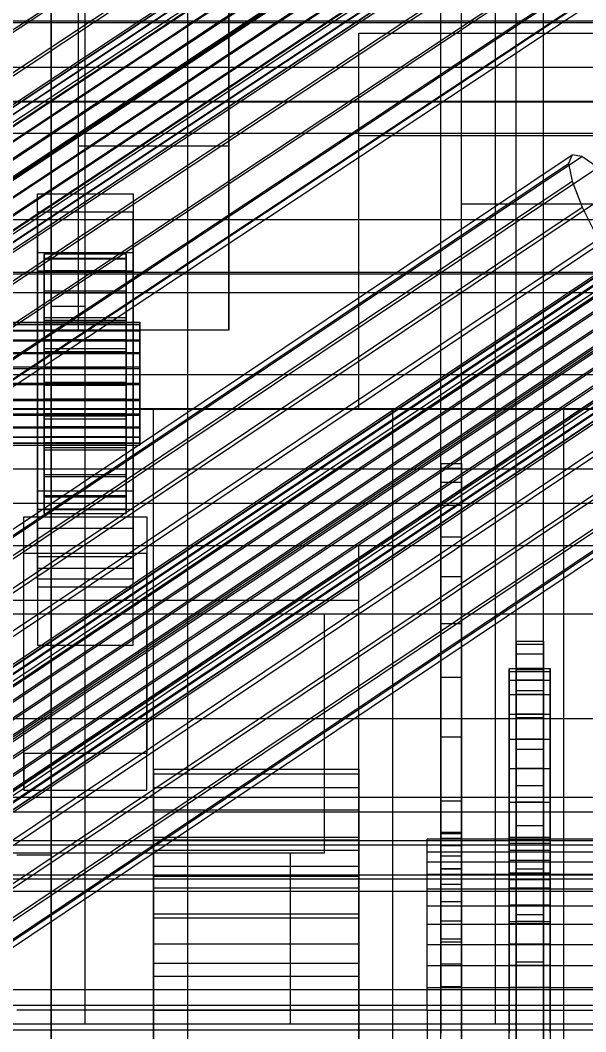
# Model space of a CAD drawing. Header units: millimetres. Extents: x -191664 to 191490, y -197311 to 10263.
# Drawn here: x 250.5 to 333.2, y -30821.2 to -30673.1 of the extents above; entities that cross this region are included whole.
import ezdxf

# ---------------------------------------------------------------- set-up
doc = ezdxf.new("R2010")
doc.units = ezdxf.units.MM
for name, color, linetype, lineweight in [('COTAS_USUARIO', 1, 'Continuous', 0), ('frontal_briquetadora', 7, 'Continuous', 0), ('frontal_C01', 7, 'Continuous', 0), ('frontal_C02', 7, 'Continuous', 0), ('frontal_C03', 7, 'Continuous', 0), ('frontal_C05', 7, 'Continuous', 0), ('frontal_C05-C03', 7, 'Continuous', 0), ('frontal_dos-mix', 7, 'Continuous', 0), ('frontal_mezcladora', 7, 'Continuous', 0), ('frontal_secador', 7, 'Continuous', 0)]:
    doc.layers.add(name, color=color, linetype=linetype, lineweight=lineweight)
doc.dimstyles.new('PLANTA_100', dxfattribs={"dimtxt": 250, "dimasz": 150, "dimexe": 150, "dimexo": 80, "dimgap": 100, "dimtad": 1, "dimtih": 1, "dimtoh": 1, "dimdec": 1, "dimdsep": 46, "dimcen": 0.09, "dimclrd": 1, "dimclre": 1, "dimclrt": 1, "dimadec": 0, "dimazin": 0, "dimtfac": 1, "dimtdec": 4, "dimtofl": 0, "dimtmove": 0, "dimatfit": 3, "dimfxl": 1, "dimtolj": 1, "dimtzin": 0, "dimarcsym": 0})

# ---------------------------------------------------------------- blocks, each defined once
blk = doc.blocks.new('*D104')
at = {"layer": 'COTAS_USUARIO', "color": 1, "lineweight": -2, "transparency": 16777216}
for p, q in [((1220, -30125), (1220, -29975)), ((100, -30275), (1370, -30275)), ((100, -30730), (1370, -30730)), ((1220, -30880), (1220, -31030))]:
    blk.add_line(p, q, dxfattribs=at)
at = {"layer": 'COTAS_USUARIO', "color": 1, "transparency": 16777216}
for points in [[(1195, -30125), (1245, -30125), (1220, -30275)], [(1195, -30880), (1245, -30880), (1220, -30730)]]:
    blk.add_solid(points, dxfattribs=at)
at = {"layer": 'Defpoints', "color": 0, "transparency": 16777216}
for p in [(20, -30275), (20, -30730), (1220, -30730)]:
    blk.add_point(p, dxfattribs=at)
blk = doc.blocks.new('*D105')
at = {"layer": 'COTAS_USUARIO', "color": 1, "lineweight": -2, "transparency": 16777216}
for p, q in [((1220, -30535), (1220, -30385)), ((100, -30685), (1370, -30685)), ((100, -30730), (1370, -30730)), ((1220, -30880), (1220, -31030))]:
    blk.add_line(p, q, dxfattribs=at)
at = {"layer": 'COTAS_USUARIO', "color": 1, "transparency": 16777216}
for points in [[(1195, -30535), (1245, -30535), (1220, -30685)], [(1195, -30880), (1245, -30880), (1220, -30730)]]:
    blk.add_solid(points, dxfattribs=at)
at = {"layer": 'Defpoints', "color": 0, "transparency": 16777216}
for p in [(20, -30685), (20, -30730), (1220, -30730)]:
    blk.add_point(p, dxfattribs=at)
blk = doc.blocks.new('*D112')
at = {"layer": 'COTAS_USUARIO', "color": 1, "lineweight": -2, "transparency": 16777216}
for p, q in [((1220, -30517.25), (1220, -30367.25)), ((100, -30667.25), (1370, -30667.25)), ((100, -30730), (1370, -30730)), ((1220, -30880), (1220, -31030))]:
    blk.add_line(p, q, dxfattribs=at)
at = {"layer": 'COTAS_USUARIO', "color": 1, "transparency": 16777216}
for points in [[(1195, -30517.25), (1245, -30517.25), (1220, -30667.25)], [(1195, -30880), (1245, -30880), (1220, -30730)]]:
    blk.add_solid(points, dxfattribs=at)
at = {"layer": 'Defpoints', "color": 0, "transparency": 16777216}
for p in [(20, -30667.25), (20, -30730), (1220, -30730)]:
    blk.add_point(p, dxfattribs=at)
blk = doc.blocks.new('*D113')
at = {"layer": 'COTAS_USUARIO', "color": 1, "lineweight": -2, "transparency": 16777216}
for p, q in [((1220, -30517.25), (1220, -30367.25)), ((100, -30667.25), (1370, -30667.25)), ((100, -30730), (1370, -30730)), ((1220, -30880), (1220, -31030))]:
    blk.add_line(p, q, dxfattribs=at)
at = {"layer": 'COTAS_USUARIO', "color": 1, "transparency": 16777216}
for points in [[(1195, -30517.25), (1245, -30517.25), (1220, -30667.25)], [(1195, -30880), (1245, -30880), (1220, -30730)]]:
    blk.add_solid(points, dxfattribs=at)
at = {"layer": 'Defpoints', "color": 0, "transparency": 16777216}
for p in [(20, -30667.25), (20, -30730), (1220, -30730)]:
    blk.add_point(p, dxfattribs=at)
blk = doc.blocks.new('*D114')
at = {"layer": 'COTAS_USUARIO', "color": 1, "lineweight": -2, "transparency": 16777216}
for p, q in [((1200, -30765), (1200, -30615)), ((80, -30915), (1350, -30915)), ((80, -31328.5), (1350, -31328.5)), ((1200, -31478.5), (1200, -31628.5))]:
    blk.add_line(p, q, dxfattribs=at)
at = {"layer": 'COTAS_USUARIO', "color": 1, "transparency": 16777216}
for points in [[(1175, -30765), (1225, -30765), (1200, -30915)], [(1175, -31478.5), (1225, -31478.5), (1200, -31328.5)]]:
    blk.add_solid(points, dxfattribs=at)
at = {"layer": 'Defpoints', "color": 0, "transparency": 16777216}
for p in [(0, -30915), (0, -31328.5), (1200, -31328.5)]:
    blk.add_point(p, dxfattribs=at)
blk = doc.blocks.new('*D120')
at = {"layer": 'COTAS_USUARIO', "color": 1, "lineweight": -2, "transparency": 16777216}
for p, q in [((1200, -30120), (1200, -29970)), ((80, -30270), (1350, -30270)), ((80, -30550), (1350, -30550)), ((1200, -30700), (1200, -30850))]:
    blk.add_line(p, q, dxfattribs=at)
at = {"layer": 'COTAS_USUARIO', "color": 1, "transparency": 16777216}
for points in [[(1175, -30120), (1225, -30120), (1200, -30270)], [(1175, -30700), (1225, -30700), (1200, -30550)]]:
    blk.add_solid(points, dxfattribs=at)
at = {"layer": 'Defpoints', "color": 0, "transparency": 16777216}
for p in [(0, -30270), (0, -30550), (1200, -30550)]:
    blk.add_point(p, dxfattribs=at)

msp = doc.modelspace()

# ---------------------------------------------------------------- linework, layer by layer
at = {"layer": 'frontal_briquetadora', "color": 9, "true_color": 0xb9c3c2}
for q in [(416.55, -30680), (430, -30680)]:
    msp.add_line((210, -30680), q, dxfattribs=at)
at = {"layer": 'frontal_briquetadora', "color": 251, "true_color": 0x53616b}
for p, q in [((255, -30680), (260, -30680)), ((255, -30685), (255, -30680)), ((260, -30685), (260, -30680)), ((315, -30680), (430, -30680)), ((315, -30700), (315, -30680)), ((255, -30685), (260, -30685)), ((255, -30715), (255, -30685)), ((260, -30715), (260, -30685)), ((315, -30700), (430, -30700)), ((315, -30710), (315, -30700)), ((315, -30710), (430, -30710)), ((315, -30750), (315, -30710)), ((315, -31000), (315, -30710)), ((255, -30715), (260, -30715)), ((-1330, -30750), (340, -30750)), ((315, -30750), (430, -30750)), ((-1330, -30760), (340, -30760))]:
    msp.add_line(p, q, dxfattribs=at)
at = {"layer": 'frontal_C01', "color": 9, "true_color": 0xbac6cb}
for p, q in [((141.04, -30757.78), (354.84, -30615.87)), ((141.22, -30757.27), (355.02, -30615.37)), ((141.73, -30757.27), (355.53, -30615.37)), ((142.55, -30757.79), (356.35, -30615.88)), ((141.22, -30758.76), (355.02, -30616.86)), ((143.62, -30758.77), (357.42, -30616.87)), ((141.74, -30760.15), (355.54, -30618.25)), ((144.86, -30760.17), (358.66, -30618.27)), ((142.56, -30761.86), (356.36, -30619.96)), ((360, -30619.97), (146.2, -30761.88)), ((143.64, -30763.76), (357.43, -30621.86)), ((147.53, -30763.78), (361.33, -30621.88)), ((144.88, -30765.74), (358.68, -30623.83)), ((148.78, -30765.76), (362.58, -30623.85)), ((146.22, -30767.64), (360.02, -30625.74)), ((149.85, -30767.66), (363.65, -30625.76)), ((147.55, -30769.35), (361.35, -30627.45)), ((150.67, -30769.37), (364.47, -30627.46)), ((148.8, -30770.75), (362.6, -30628.84)), ((151.19, -30770.76), (364.99, -30628.85)), ((149.86, -30771.74), (363.66, -30629.83)), ((150.68, -30772.25), (364.48, -30630.34)), ((151.2, -30772.25), (364.99, -30630.35)), ((151.37, -30771.74), (365.17, -30629.84))]:
    msp.add_line(p, q, dxfattribs=at)
at = {"layer": 'frontal_C01', "color": 252, "true_color": 0x83939a}
for p, q in [((153.64, -30738.08), (337.95, -30615.75)), ((148.35, -30741.97), (332.66, -30619.64)), ((157.15, -30742.02), (341.46, -30619.69)), ((150.67, -30746.79), (334.98, -30624.46)), ((345.23, -30624.51), (160.92, -30746.84)), ((153.69, -30752.16), (338, -30629.83)), ((164.69, -30752.22), (349, -30629.89)), ((157.21, -30757.73), (341.52, -30635.4)), ((168.21, -30757.78), (352.52, -30635.45)), ((160.98, -30763.11), (345.29, -30640.78)), ((171.23, -30763.16), (355.54, -30640.83)), ((164.75, -30767.93), (349.06, -30645.6)), ((173.55, -30767.97), (357.86, -30645.64)), ((168.26, -30771.87), (352.57, -30649.54)), ((175.02, -30771.9), (359.33, -30649.57)), ((171.28, -30774.66), (355.58, -30652.33)), ((175.52, -30774.68), (359.83, -30652.35)), ((173.58, -30776.11), (357.89, -30653.77)), ((175.03, -30776.11), (359.34, -30653.78))]:
    msp.add_line(p, q, dxfattribs=at)
at = {"layer": 'frontal_C01', "color": 139, "true_color": 0x354b57}
msp.add_line((430, -30820.93), (-430, -30820.93), dxfattribs=at)
at = {"layer": 'frontal_C02', "color": 252, "true_color": 0x83939a}
for p, q in [((146.87, -30816.33), (331.18, -30692.85)), ((331.18, -30692.85), (330.69, -30694.09)), ((332.63, -30693.05), (331.18, -30692.85)), ((146.38, -30817.58), (330.69, -30694.09)), ((148.32, -30816.53), (332.63, -30693.05)), ((330.69, -30694.09), (331.2, -30696.69)), ((334.94, -30694.67), (332.63, -30693.05)), ((150.63, -30818.15), (334.94, -30694.67)), ((146.89, -30820.18), (331.2, -30696.69)), ((331.2, -30696.69), (332.66, -30700.47)), ((153.64, -30821.09), (337.95, -30697.61)), ((148.35, -30823.95), (332.66, -30700.47)), ((157.15, -30825.15), (341.46, -30701.67)), ((332.66, -30700.47), (334.98, -30705.17)), ((150.67, -30828.65), (334.98, -30705.17)), ((345.23, -30706.56), (160.92, -30830.05)), ((153.69, -30833.95), (338, -30710.47)), ((164.69, -30835.45), (349, -30711.96)), ((157.21, -30839.49), (341.52, -30716.01)), ((168.21, -30840.99), (352.52, -30717.5)), ((160.98, -30844.89), (345.29, -30721.41)), ((171.23, -30846.29), (355.54, -30722.8)), ((164.75, -30849.79), (349.06, -30726.3)), ((173.55, -30850.98), (357.86, -30727.5)), ((168.26, -30853.84), (352.57, -30730.36)), ((175.02, -30854.76), (359.33, -30731.28)), ((171.28, -30856.78), (355.58, -30733.3)), ((175.52, -30857.36), (359.83, -30733.88)), ((173.58, -30858.41), (357.89, -30734.92)), ((175.03, -30858.61), (359.34, -30735.12))]:
    msp.add_line(p, q, dxfattribs=at)
at = {"layer": 'frontal_C02', "color": 9, "true_color": 0xbac6cb}
for p, q in [((141.04, -30840.3), (354.84, -30697.06)), ((141.22, -30839.86), (355.02, -30696.62)), ((141.73, -30839.93), (355.53, -30696.69)), ((142.55, -30840.5), (356.35, -30697.26)), ((141.22, -30841.22), (355.02, -30697.98)), ((143.62, -30841.55), (357.42, -30698.3)), ((141.74, -30842.56), (355.54, -30699.32)), ((144.86, -30842.98), (358.66, -30699.74)), ((142.56, -30844.22), (356.36, -30700.98)), ((360, -30701.48), (146.2, -30844.72)), ((143.64, -30846.1), (357.43, -30702.86)), ((147.53, -30846.63), (361.33, -30703.39)), ((144.88, -30848.06), (358.68, -30704.82)), ((148.78, -30848.59), (362.58, -30705.35)), ((146.22, -30849.98), (360.02, -30706.74)), ((149.85, -30850.47), (363.65, -30707.23)), ((147.55, -30851.71), (361.35, -30708.47)), ((150.67, -30852.14), (364.47, -30708.9)), ((148.8, -30853.15), (362.6, -30709.91)), ((151.19, -30853.48), (364.99, -30710.23)), ((149.86, -30854.19), (363.66, -30710.95)), ((150.68, -30854.77), (364.48, -30711.53)), ((151.2, -30854.84), (364.99, -30711.6)), ((151.37, -30854.4), (365.17, -30711.15))]:
    msp.add_line(p, q, dxfattribs=at)
at = {"layer": 'frontal_C02', "color": 139, "true_color": 0x354b57}
for p, q in [((430, -30793.25), (-430, -30793.25)), ((430, -30798.25), (-430, -30798.25))]:
    msp.add_line(p, q, dxfattribs=at)
at = {"layer": 'frontal_C03', "color": 139, "true_color": 0x354b57}
for p, q in [((253, -30701.22), (253, -30698.53)), ((253, -30698.53), (267, -30698.53)), ((253, -30744.75), (253, -30698.53)), ((267, -30698.53), (267, -30701.22)), ((267, -30698.53), (267, -30744.75)), ((267, -30701.22), (253, -30701.22)), ((253, -30701.22), (253, -30747.45)), ((267, -30747.45), (267, -30701.22)), ((253, -30709.84), (253, -30707.14)), ((253, -30707.14), (267, -30707.14)), ((253, -30753.37), (253, -30707.14)), ((267, -30707.14), (267, -30709.84)), ((267, -30707.14), (267, -30753.37)), ((267, -30709.84), (253, -30709.84)), ((253, -30709.84), (253, -30756.06)), ((267, -30756.06), (267, -30709.84)), ((430, -30738.85), (-430, -30738.85)), ((253, -30754.95), (253, -30742.02)), ((253, -30742.02), (267, -30742.02)), ((253, -30751.65), (253, -30742.02)), ((267, -30742.02), (267, -30754.95)), ((267, -30742.02), (267, -30751.65)), ((430, -30743.85), (-430, -30743.85)), ((251, -30751.17), (251, -30745.79)), ((251, -30745.79), (269, -30745.79)), ((251, -30780.46), (251, -30745.79)), ((267, -30744.75), (253, -30744.75)), ((253, -30744.75), (253, -30747.45)), ((267, -30747.45), (267, -30744.75)), ((269, -30745.79), (269, -30751.17)), ((269, -30745.79), (269, -30780.46)), ((253, -30747.45), (267, -30747.45)), ((269, -30751.17), (251, -30751.17)), ((251, -30785.84), (251, -30751.17)), ((267, -30751.65), (253, -30751.65)), ((253, -30751.65), (253, -30764.58)), ((267, -30764.58), (267, -30751.65)), ((269, -30785.84), (269, -30751.17)), ((267, -30753.37), (253, -30753.37)), ((253, -30753.37), (253, -30756.06)), ((267, -30756.06), (267, -30753.37)), ((267, -30754.95), (253, -30754.95)), ((253, -30754.95), (253, -30764.58)), ((267, -30764.58), (267, -30754.95)), ((253, -30756.06), (267, -30756.06)), ((253, -30764.58), (267, -30764.58)), ((-450, -30775.35), (450, -30775.35)), ((269, -30780.46), (251, -30780.46)), ((251, -30780.46), (251, -30785.84)), ((269, -30785.84), (269, -30780.46)), ((251, -30785.84), (269, -30785.84)), ((450, -30786.9), (-450, -30786.9)), ((450, -30789.03), (-450, -30789.03)), ((430, -30793.85), (-430, -30793.85)), ((430, -30798.85), (-430, -30798.85)), ((-450, -30800.59), (450, -30800.59))]:
    msp.add_line(p, q, dxfattribs=at)
at = {"layer": 'frontal_C03', "color": 155, "true_color": 0x617580}
for p, q in [((254, -30717.33), (254, -30707.33)), ((254, -30707.33), (254, -30707.93)), ((254, -30707.33), (266, -30707.33)), ((254, -30708.03), (254, -30707.33)), ((266, -30707.93), (266, -30707.33)), ((266, -30707.33), (266, -30717.33)), ((266, -30707.33), (266, -30708.03)), ((254, -30717.61), (254, -30707.93)), ((254, -30707.93), (254, -30709.77)), ((254, -30707.93), (266, -30707.93)), ((254, -30717.66), (254, -30708.03)), ((254, -30708.03), (266, -30708.03)), ((254, -30709.98), (254, -30708.03)), ((266, -30709.77), (266, -30707.93)), ((266, -30707.93), (266, -30717.61)), ((266, -30708.03), (266, -30717.66)), ((266, -30708.03), (266, -30709.98)), ((254, -30718.49), (254, -30709.77)), ((254, -30709.77), (254, -30712.75)), ((254, -30709.77), (266, -30709.77)), ((254, -30718.59), (254, -30709.98)), ((254, -30709.98), (266, -30709.98)), ((254, -30713.04), (254, -30709.98)), ((266, -30712.75), (266, -30709.77)), ((266, -30709.77), (266, -30718.49)), ((266, -30709.98), (266, -30718.59)), ((266, -30709.98), (266, -30713.04)), ((254, -30719.9), (254, -30712.75)), ((254, -30712.75), (254, -30716.65)), ((254, -30712.75), (266, -30712.75)), ((254, -30720.04), (254, -30713.04)), ((254, -30713.04), (266, -30713.04)), ((254, -30717.01), (254, -30713.04)), ((266, -30716.65), (266, -30712.75)), ((266, -30712.75), (266, -30719.9)), ((266, -30713.04), (266, -30720.04)), ((266, -30713.04), (266, -30717.01)), ((254, -30721.75), (254, -30716.65)), ((254, -30716.65), (254, -30721.21)), ((254, -30716.65), (266, -30716.65)), ((254, -30721.92), (254, -30717.01)), ((254, -30717.01), (266, -30717.01)), ((254, -30721.61), (254, -30717.01)), ((254, -30717.61), (254, -30717.33)), ((266, -30717.33), (254, -30717.33)), ((254, -30717.33), (254, -30717.66)), ((254, -30718.49), (254, -30717.61)), ((266, -30717.61), (254, -30717.61)), ((266, -30717.66), (254, -30717.66)), ((254, -30717.66), (254, -30718.59)), ((266, -30721.21), (266, -30716.65)), ((266, -30716.65), (266, -30721.75)), ((266, -30717.01), (266, -30721.92)), ((266, -30717.01), (266, -30721.61)), ((266, -30717.33), (266, -30717.61)), ((266, -30717.66), (266, -30717.33)), ((266, -30717.61), (266, -30718.49)), ((266, -30718.59), (266, -30717.66)), ((254, -30719.9), (254, -30718.49)), ((266, -30718.49), (254, -30718.49)), ((266, -30718.59), (254, -30718.59)), ((254, -30718.59), (254, -30720.04)), ((266, -30718.49), (266, -30719.9)), ((266, -30720.04), (266, -30718.59)), ((254, -30721.75), (254, -30719.9)), ((266, -30719.9), (254, -30719.9)), ((266, -30720.04), (254, -30720.04)), ((254, -30720.04), (254, -30721.92)), ((266, -30719.9), (266, -30721.75)), ((266, -30721.92), (266, -30720.04)), ((254, -30721.21), (254, -30723.91)), ((266, -30721.21), (254, -30721.21)), ((254, -30721.21), (254, -30726.12)), ((254, -30724.1), (254, -30721.61)), ((254, -30721.61), (266, -30721.61)), ((254, -30726.54), (254, -30721.61)), ((254, -30723.91), (254, -30721.75)), ((266, -30721.75), (254, -30721.75)), ((266, -30721.92), (254, -30721.92)), ((254, -30721.92), (254, -30724.1)), ((266, -30723.91), (266, -30721.21)), ((266, -30726.12), (266, -30721.21)), ((266, -30721.61), (266, -30724.1)), ((266, -30721.61), (266, -30726.54)), ((266, -30721.75), (266, -30723.91)), ((266, -30724.1), (266, -30721.92)), ((254, -30723.91), (266, -30723.91)), ((254, -30726.23), (254, -30723.91)), ((266, -30723.91), (266, -30726.23)), ((266, -30724.1), (254, -30724.1)), ((254, -30724.1), (254, -30726.43)), ((266, -30726.43), (266, -30724.1)), ((254, -30726.23), (254, -30726.12)), ((254, -30726.12), (254, -30731.05)), ((254, -30726.12), (266, -30726.12)), ((254, -30728.57), (254, -30726.23)), ((266, -30726.23), (254, -30726.23)), ((254, -30726.43), (254, -30726.54)), ((266, -30726.43), (254, -30726.43)), ((254, -30726.43), (254, -30728.76)), ((254, -30726.54), (266, -30726.54)), ((254, -30731.45), (254, -30726.54)), ((266, -30731.05), (266, -30726.12)), ((266, -30726.12), (266, -30726.23)), ((266, -30726.23), (266, -30728.57)), ((266, -30726.54), (266, -30726.43)), ((266, -30728.76), (266, -30726.43)), ((266, -30726.54), (266, -30731.45)), ((254, -30730.75), (254, -30728.57)), ((254, -30728.57), (254, -30731.05)), ((266, -30728.57), (254, -30728.57)), ((254, -30728.76), (254, -30731.45)), ((266, -30728.76), (254, -30728.76)), ((254, -30728.76), (254, -30730.92)), ((266, -30731.05), (266, -30728.57)), ((266, -30728.57), (266, -30730.75)), ((266, -30731.45), (266, -30728.76)), ((266, -30730.92), (266, -30728.76)), ((254, -30732.63), (254, -30730.75)), ((254, -30730.75), (254, -30735.65)), ((266, -30730.75), (254, -30730.75)), ((254, -30730.92), (254, -30736.01)), ((266, -30730.92), (254, -30730.92)), ((254, -30730.92), (254, -30732.76)), ((254, -30731.05), (254, -30735.65)), ((254, -30731.05), (266, -30731.05)), ((266, -30735.65), (266, -30730.75)), ((266, -30730.75), (266, -30732.63)), ((266, -30736.01), (266, -30730.92)), ((266, -30732.76), (266, -30730.92)), ((266, -30735.65), (266, -30731.05)), ((254, -30731.45), (266, -30731.45)), ((254, -30736.01), (254, -30731.45)), ((254, -30734.08), (254, -30732.63)), ((254, -30732.63), (254, -30739.62)), ((266, -30732.63), (254, -30732.63)), ((254, -30732.76), (254, -30739.91)), ((266, -30732.76), (254, -30732.76)), ((254, -30732.76), (254, -30734.17)), ((266, -30731.45), (266, -30736.01)), ((266, -30739.62), (266, -30732.63)), ((266, -30732.63), (266, -30734.08)), ((266, -30739.91), (266, -30732.76)), ((266, -30734.17), (266, -30732.76)), ((254, -30735), (254, -30734.08)), ((254, -30734.08), (254, -30742.68)), ((266, -30734.08), (254, -30734.08)), ((254, -30734.17), (254, -30742.89)), ((266, -30734.17), (254, -30734.17)), ((254, -30734.17), (254, -30735.05)), ((266, -30742.68), (266, -30734.08)), ((266, -30734.08), (266, -30735)), ((266, -30742.89), (266, -30734.17)), ((266, -30735.05), (266, -30734.17)), ((254, -30735.33), (254, -30735)), ((254, -30735), (254, -30744.63)), ((266, -30735), (254, -30735)), ((254, -30735.05), (254, -30744.74)), ((266, -30735.05), (254, -30735.05)), ((254, -30735.05), (254, -30735.33)), ((254, -30735.33), (254, -30745.33)), ((266, -30735.33), (254, -30735.33)), ((254, -30735.65), (254, -30739.62)), ((254, -30735.65), (266, -30735.65)), ((266, -30744.63), (266, -30735)), ((266, -30735), (266, -30735.33)), ((266, -30744.74), (266, -30735.05)), ((266, -30735.33), (266, -30735.05)), ((266, -30745.33), (266, -30735.33)), ((266, -30739.62), (266, -30735.65)), ((254, -30736.01), (266, -30736.01)), ((254, -30739.91), (254, -30736.01)), ((266, -30736.01), (266, -30739.91)), ((254, -30739.62), (254, -30742.68)), ((254, -30739.62), (266, -30739.62)), ((254, -30739.91), (266, -30739.91)), ((254, -30742.89), (254, -30739.91)), ((266, -30742.68), (266, -30739.62)), ((266, -30739.91), (266, -30742.89)), ((254, -30742.68), (254, -30744.63)), ((254, -30742.68), (266, -30742.68)), ((254, -30742.89), (266, -30742.89)), ((254, -30744.74), (254, -30742.89)), ((266, -30744.63), (266, -30742.68)), ((266, -30742.89), (266, -30744.74)), ((254, -30744.63), (254, -30745.33)), ((254, -30744.63), (266, -30744.63)), ((266, -30745.33), (266, -30744.63)), ((254, -30744.74), (266, -30744.74)), ((254, -30745.33), (254, -30744.74)), ((254, -30745.33), (266, -30745.33)), ((266, -30744.74), (266, -30745.33))]:
    msp.add_line(p, q, dxfattribs=at)
at = {"layer": 'frontal_C03', "color": 9, "true_color": 0xbac6cb}
for p, q in [((-268, -30717.33), (268, -30717.33)), ((-268, -30717.61), (268, -30717.61)), ((-268, -30717.66), (268, -30717.66)), ((268, -30717.61), (268, -30717.33)), ((268, -30717.33), (268, -30717.66)), ((268, -30718.49), (268, -30717.61)), ((268, -30717.66), (268, -30718.59)), ((-268, -30718.49), (268, -30718.49)), ((-268, -30718.59), (268, -30718.59)), ((268, -30719.9), (268, -30718.49)), ((268, -30718.59), (268, -30720.04)), ((-268, -30719.9), (268, -30719.9)), ((-268, -30720.04), (268, -30720.04)), ((268, -30721.75), (268, -30719.9)), ((268, -30720.04), (268, -30721.92)), ((-268, -30721.75), (268, -30721.75)), ((-268, -30721.92), (268, -30721.92)), ((268, -30723.91), (268, -30721.75)), ((268, -30721.92), (268, -30724.1)), ((268, -30723.91), (-268, -30723.91)), ((268, -30726.23), (268, -30723.91)), ((-268, -30724.1), (268, -30724.1)), ((268, -30724.1), (268, -30726.43)), ((-268, -30726.23), (268, -30726.23)), ((-268, -30726.43), (268, -30726.43)), ((268, -30728.57), (268, -30726.23)), ((268, -30726.43), (268, -30728.76)), ((-268, -30728.57), (268, -30728.57)), ((-268, -30728.76), (268, -30728.76)), ((268, -30730.75), (268, -30728.57)), ((268, -30728.76), (268, -30730.92)), ((-268, -30730.75), (268, -30730.75)), ((-268, -30730.92), (268, -30730.92)), ((268, -30732.63), (268, -30730.75)), ((268, -30730.92), (268, -30732.76)), ((-268, -30732.63), (268, -30732.63)), ((-268, -30732.76), (268, -30732.76)), ((268, -30734.08), (268, -30732.63)), ((268, -30732.76), (268, -30734.17)), ((-268, -30734.08), (268, -30734.08)), ((-268, -30734.17), (268, -30734.17)), ((268, -30735), (268, -30734.08)), ((268, -30734.17), (268, -30735.05)), ((-268, -30735), (268, -30735)), ((-268, -30735.05), (268, -30735.05)), ((-268, -30735.33), (268, -30735.33)), ((268, -30735.33), (268, -30735)), ((268, -30735.05), (268, -30735.33))]:
    msp.add_line(p, q, dxfattribs=at)
at = {"layer": 'frontal_C05', "color": 251, "true_color": 0x596770}
for p, q in [((312, -30818), (312, -30575)), ((315, -30818), (315, -30575)), ((312, -30738), (312, -30655)), ((315, -30738), (315, -30655)), ((300, -30675), (570, -30675)), ((300, -30690), (300, -30675)), ((300, -30690), (340, -30690)), ((300, -30730), (300, -30690)), ((300, -30690), (570, -30690)), ((270, -30730), (330, -30730)), ((270, -30858), (270, -30730)), ((300, -30730), (340, -30730)), ((305, -30858), (305, -30730)), ((305, -30730), (315, -30730)), ((315, -30858), (315, -30730)), ((330, -30858), (330, -30730)), ((315, -30818), (336, -30818))]:
    msp.add_line(p, q, dxfattribs=at)
at = {"layer": 'frontal_C05', "color": 253, "true_color": 0xabb4b8}
for p, q in [((323, -30818), (323, -30575)), ((327, -30818), (327, -30575)), ((323, -30818), (327, -30818))]:
    msp.add_line(p, q, dxfattribs=at)
at = {"layer": 'frontal_C05', "color": 253, "true_color": 0xa2a8aa}
for p, q in [((312, -30792), (312, -30738)), ((312, -30738), (312, -30738.68)), ((312, -30738), (315, -30738)), ((312, -30792.22), (312, -30738.68)), ((312, -30738.68), (312, -30740.73)), ((312, -30738.68), (315, -30738.68)), ((315, -30738.68), (315, -30738)), ((315, -30738), (315, -30792)), ((315, -30740.73), (315, -30738.68)), ((315, -30738.68), (315, -30792.22)), ((312, -30792.89), (312, -30740.73)), ((312, -30740.73), (312, -30744.09)), ((312, -30740.73), (315, -30740.73)), ((315, -30744.09), (315, -30740.73)), ((315, -30740.73), (315, -30792.89)), ((312, -30793.98), (312, -30744.09)), ((312, -30744.09), (312, -30748.72)), ((312, -30744.09), (315, -30744.09)), ((315, -30748.72), (315, -30744.09)), ((315, -30744.09), (315, -30793.98)), ((312, -30795.48), (312, -30748.72)), ((312, -30748.72), (312, -30754.53)), ((312, -30748.72), (315, -30748.72)), ((315, -30754.53), (315, -30748.72)), ((315, -30748.72), (315, -30795.48)), ((312, -30797.37), (312, -30754.53)), ((312, -30754.53), (312, -30761.43)), ((312, -30754.53), (315, -30754.53)), ((315, -30761.43), (315, -30754.53)), ((315, -30754.53), (315, -30797.37)), ((312, -30799.62), (312, -30761.43)), ((312, -30761.43), (312, -30769.3)), ((312, -30761.43), (315, -30761.43)), ((315, -30769.3), (315, -30761.43)), ((315, -30761.43), (315, -30799.62)), ((323, -30768), (323, -30764)), ((323, -30764), (323, -30764.46)), ((323, -30764), (327, -30764)), ((323, -30768.43), (323, -30764.46)), ((323, -30764.46), (323, -30765.84)), ((323, -30764.46), (327, -30764.46)), ((327, -30764.46), (327, -30764)), ((327, -30764), (327, -30768)), ((327, -30765.84), (327, -30764.46)), ((327, -30764.46), (327, -30768.43)), ((323, -30769.7), (323, -30765.84)), ((323, -30765.84), (323, -30768.11)), ((323, -30765.84), (327, -30765.84)), ((327, -30768.11), (327, -30765.84)), ((327, -30765.84), (327, -30769.7)), ((322, -30792.75), (322, -30768)), ((322, -30768), (322, -30768.43)), ((322, -30768), (328, -30768)), ((323, -30768.43), (323, -30768)), ((327, -30768), (323, -30768)), ((323, -30771.81), (323, -30768.11)), ((323, -30768.11), (323, -30771.23)), ((323, -30768.11), (327, -30768.11)), ((327, -30768), (327, -30768.43)), ((327, -30771.23), (327, -30768.11)), ((327, -30768.11), (327, -30771.81)), ((328, -30768.43), (328, -30768)), ((328, -30768), (328, -30792.75)), ((312, -30802.17), (312, -30769.3)), ((312, -30769.3), (312, -30778)), ((312, -30769.3), (315, -30769.3)), ((315, -30778), (315, -30769.3)), ((315, -30769.3), (315, -30802.17)), ((322, -30792.97), (322, -30768.43)), ((322, -30768.43), (322, -30769.7)), ((322, -30768.43), (328, -30768.43)), ((322, -30793.61), (322, -30769.7)), ((322, -30769.7), (322, -30771.81)), ((322, -30769.7), (328, -30769.7)), ((323, -30769.7), (323, -30768.43)), ((327, -30768.43), (323, -30768.43)), ((323, -30771.81), (323, -30769.7)), ((327, -30769.7), (323, -30769.7)), ((327, -30768.43), (327, -30769.7)), ((327, -30769.7), (327, -30771.81)), ((328, -30769.7), (328, -30768.43)), ((328, -30768.43), (328, -30792.97)), ((328, -30771.81), (328, -30769.7)), ((328, -30769.7), (328, -30793.61)), ((323, -30774.7), (323, -30771.23)), ((323, -30771.23), (323, -30775.16)), ((323, -30771.23), (327, -30771.23)), ((327, -30775.16), (327, -30771.23)), ((327, -30771.23), (327, -30774.7)), ((322, -30794.67), (322, -30771.81)), ((322, -30771.81), (322, -30774.7)), ((322, -30771.81), (328, -30771.81)), ((323, -30774.7), (323, -30771.81)), ((327, -30771.81), (323, -30771.81)), ((327, -30771.81), (327, -30774.7)), ((328, -30774.7), (328, -30771.81)), ((328, -30771.81), (328, -30794.67)), ((322, -30796.13), (322, -30774.7)), ((322, -30774.7), (322, -30778.33)), ((322, -30774.7), (328, -30774.7)), ((323, -30778.33), (323, -30774.7)), ((327, -30774.7), (323, -30774.7)), ((323, -30778.33), (323, -30775.16)), ((323, -30775.16), (323, -30779.82)), ((323, -30775.16), (327, -30775.16)), ((327, -30774.7), (327, -30778.33)), ((327, -30779.82), (327, -30775.16)), ((327, -30775.16), (327, -30778.33)), ((328, -30778.33), (328, -30774.7)), ((328, -30774.7), (328, -30796.13)), ((312, -30805), (312, -30778)), ((312, -30778), (312, -30787.39)), ((312, -30778), (315, -30778)), ((315, -30787.39), (315, -30778)), ((315, -30778), (315, -30805)), ((322, -30797.97), (322, -30778.33)), ((322, -30778.33), (322, -30782.64)), ((322, -30778.33), (328, -30778.33)), ((323, -30782.64), (323, -30778.33)), ((327, -30778.33), (323, -30778.33)), ((327, -30778.33), (327, -30782.64)), ((328, -30782.64), (328, -30778.33)), ((328, -30778.33), (328, -30797.97)), ((323, -30782.64), (323, -30779.82)), ((323, -30779.82), (323, -30785.13)), ((323, -30779.82), (327, -30779.82)), ((327, -30785.13), (327, -30779.82)), ((327, -30779.82), (327, -30782.64)), ((322, -30800.15), (322, -30782.64)), ((322, -30782.64), (322, -30787.56)), ((322, -30782.64), (328, -30782.64)), ((323, -30787.56), (323, -30782.64)), ((327, -30782.64), (323, -30782.64)), ((327, -30782.64), (327, -30787.56)), ((328, -30787.56), (328, -30782.64)), ((328, -30782.64), (328, -30800.15)), ((323, -30787.56), (323, -30785.13)), ((323, -30785.13), (323, -30791)), ((323, -30785.13), (327, -30785.13)), ((327, -30791), (327, -30785.13)), ((327, -30785.13), (327, -30787.56)), ((312, -30808.05), (312, -30787.39)), ((312, -30787.39), (312, -30797.29)), ((312, -30787.39), (315, -30787.39)), ((315, -30797.29), (315, -30787.39)), ((315, -30787.39), (315, -30808.05)), ((322, -30802.63), (322, -30787.56)), ((322, -30787.56), (322, -30793)), ((322, -30787.56), (328, -30787.56)), ((323, -30793), (323, -30787.56)), ((327, -30787.56), (323, -30787.56)), ((327, -30787.56), (327, -30793)), ((328, -30793), (328, -30787.56)), ((328, -30787.56), (328, -30802.63)), ((312, -30792.22), (312, -30792)), ((315, -30792), (312, -30792)), ((315, -30792), (315, -30792.22)), ((323, -30793), (323, -30791)), ((323, -30791), (323, -30797.34)), ((323, -30791), (327, -30791)), ((327, -30797.34), (327, -30791)), ((327, -30791), (327, -30793)), ((312, -30792.89), (312, -30792.22)), ((315, -30792.22), (312, -30792.22)), ((312, -30793.98), (312, -30792.89)), ((315, -30792.89), (312, -30792.89)), ((315, -30792.22), (315, -30792.89)), ((315, -30792.89), (315, -30793.98)), ((322, -30792.97), (322, -30792.75)), ((328, -30792.75), (322, -30792.75)), ((322, -30793.61), (322, -30792.97)), ((328, -30792.97), (322, -30792.97)), ((322, -30805.38), (322, -30793)), ((322, -30793), (322, -30798.87)), ((322, -30793), (328, -30793)), ((323, -30798.87), (323, -30793)), ((327, -30793), (323, -30793)), ((327, -30793), (327, -30798.87)), ((328, -30792.75), (328, -30792.97)), ((328, -30792.97), (328, -30793.61)), ((328, -30798.87), (328, -30793)), ((328, -30793), (328, -30805.38)), ((312, -30795.48), (312, -30793.98)), ((315, -30793.98), (312, -30793.98)), ((315, -30793.98), (315, -30795.48)), ((322, -30794.67), (322, -30793.61)), ((328, -30793.61), (322, -30793.61)), ((322, -30796.13), (322, -30794.67)), ((328, -30794.67), (322, -30794.67)), ((328, -30793.61), (328, -30794.67)), ((328, -30794.67), (328, -30796.13)), ((312, -30797.37), (312, -30795.48)), ((315, -30795.48), (312, -30795.48)), ((315, -30795.48), (315, -30797.37)), ((322, -30797.97), (322, -30796.13)), ((328, -30796.13), (322, -30796.13)), ((328, -30796.13), (328, -30797.97)), ((312, -30811.27), (312, -30797.29)), ((312, -30797.29), (312, -30807.56)), ((312, -30797.29), (315, -30797.29)), ((312, -30799.62), (312, -30797.37)), ((315, -30797.37), (312, -30797.37)), ((315, -30807.56), (315, -30797.29)), ((315, -30797.29), (315, -30811.27)), ((315, -30797.37), (315, -30799.62)), ((322, -30800.15), (322, -30797.97)), ((328, -30797.97), (322, -30797.97)), ((323, -30798.87), (323, -30797.34)), ((323, -30797.34), (323, -30804.02)), ((323, -30797.34), (327, -30797.34)), ((327, -30804.02), (327, -30797.34)), ((327, -30797.34), (327, -30798.87)), ((328, -30797.97), (328, -30800.15)), ((322, -30808.34), (322, -30798.87)), ((322, -30798.87), (322, -30805.06)), ((322, -30798.87), (328, -30798.87)), ((323, -30805.06), (323, -30798.87)), ((327, -30798.87), (323, -30798.87)), ((327, -30798.87), (327, -30805.06)), ((328, -30805.06), (328, -30798.87)), ((328, -30798.87), (328, -30808.34)), ((312, -30802.17), (312, -30799.62)), ((315, -30799.62), (312, -30799.62)), ((315, -30799.62), (315, -30802.17)), ((322, -30802.63), (322, -30800.15)), ((328, -30800.15), (322, -30800.15)), ((328, -30800.15), (328, -30802.63)), ((312, -30805), (312, -30802.17)), ((315, -30802.17), (312, -30802.17)), ((315, -30802.17), (315, -30805)), ((322, -30805.38), (322, -30802.63)), ((328, -30802.63), (322, -30802.63)), ((328, -30802.63), (328, -30805.38)), ((312, -30808.05), (312, -30805)), ((315, -30805), (312, -30805)), ((315, -30805), (315, -30808.05)), ((322, -30811.46), (322, -30805.06)), ((322, -30805.06), (322, -30811.47)), ((322, -30805.06), (328, -30805.06)), ((322, -30808.34), (322, -30805.38)), ((328, -30805.38), (322, -30805.38)), ((323, -30805.06), (323, -30804.02)), ((323, -30804.02), (323, -30810.95)), ((323, -30804.02), (327, -30804.02)), ((323, -30811.47), (323, -30805.06)), ((327, -30805.06), (323, -30805.06)), ((327, -30810.95), (327, -30804.02)), ((327, -30804.02), (327, -30805.06)), ((327, -30805.06), (327, -30811.47)), ((328, -30811.47), (328, -30805.06)), ((328, -30805.06), (328, -30811.46)), ((328, -30805.38), (328, -30808.34)), ((312, -30814.61), (312, -30807.56)), ((312, -30807.56), (312, -30818)), ((312, -30807.56), (315, -30807.56)), ((312, -30811.27), (312, -30808.05)), ((315, -30808.05), (312, -30808.05)), ((315, -30818), (315, -30807.56)), ((315, -30807.56), (315, -30814.61)), ((315, -30808.05), (315, -30811.27)), ((322, -30811.46), (322, -30808.34)), ((328, -30808.34), (322, -30808.34)), ((328, -30808.34), (328, -30811.46)), ((312, -30814.61), (312, -30811.27)), ((315, -30811.27), (312, -30811.27)), ((315, -30811.27), (315, -30814.61)), ((323, -30811.47), (323, -30810.95)), ((323, -30810.95), (323, -30818)), ((323, -30810.95), (327, -30810.95)), ((327, -30818), (327, -30810.95)), ((327, -30810.95), (327, -30811.47)), ((322, -30814.7), (322, -30811.46)), ((328, -30811.46), (322, -30811.46)), ((322, -30814.7), (322, -30811.47)), ((322, -30811.47), (322, -30818)), ((322, -30811.47), (328, -30811.47)), ((323, -30818), (323, -30811.47)), ((327, -30811.47), (323, -30811.47)), ((327, -30811.47), (327, -30818)), ((328, -30811.46), (328, -30814.7)), ((328, -30818), (328, -30811.47)), ((328, -30811.47), (328, -30814.7)), ((312, -30818), (312, -30814.61)), ((315, -30814.61), (312, -30814.61)), ((315, -30814.61), (315, -30818)), ((322, -30818), (322, -30814.7)), ((328, -30814.7), (322, -30814.7)), ((328, -30814.7), (328, -30818)), ((312, -30818), (315, -30818)), ((312, -30818), (312, -30821.39)), ((312, -30828.44), (312, -30818)), ((315, -30818), (315, -30828.44)), ((315, -30821.39), (315, -30818)), ((322, -30818), (328, -30818)), ((322, -30818), (322, -30821.3)), ((322, -30824.53), (322, -30818)), ((323, -30818), (323, -30824.53)), ((323, -30825.05), (323, -30818)), ((327, -30818), (327, -30825.05)), ((327, -30824.53), (327, -30818)), ((328, -30818), (328, -30824.53)), ((328, -30821.3), (328, -30818))]:
    msp.add_line(p, q, dxfattribs=at)
at = {"layer": 'frontal_C05', "color": 251, "true_color": 0x5c6a72}
for p, q in [((-300, -30750), (300, -30750)), ((300, -30758), (300, -30750)), ((-300, -30758), (300, -30758)), ((270, -30758), (300, -30758)), ((270, -30858), (270, -30758)), ((300, -30858), (300, -30758))]:
    msp.add_line(p, q, dxfattribs=at)
at = {"layer": 'frontal_C05', "color": 125, "true_color": 0x608c85}
for p, q in [((270, -30792.75), (270, -30782.75)), ((270, -30782.75), (270, -30783.43)), ((270, -30782.75), (300, -30782.75)), ((300, -30783.43), (300, -30782.75)), ((300, -30782.75), (300, -30792.75)), ((270, -30793.24), (270, -30783.43)), ((270, -30783.43), (270, -30785.43)), ((270, -30783.43), (300, -30783.43)), ((300, -30785.43), (300, -30783.43)), ((300, -30783.43), (300, -30793.24)), ((270, -30794.67), (270, -30785.43)), ((270, -30785.43), (270, -30788.69)), ((270, -30785.43), (300, -30785.43)), ((300, -30788.69), (300, -30785.43)), ((300, -30785.43), (300, -30794.67)), ((270, -30797.01), (270, -30788.69)), ((270, -30788.69), (270, -30793.07)), ((270, -30788.69), (300, -30788.69)), ((300, -30793.07), (300, -30788.69)), ((300, -30788.69), (300, -30797.01)), ((270, -30793.24), (270, -30792.75)), ((300, -30792.75), (270, -30792.75)), ((270, -30800.15), (270, -30793.07)), ((270, -30793.07), (270, -30798.42)), ((270, -30793.07), (300, -30793.07)), ((270, -30794.67), (270, -30793.24)), ((300, -30793.24), (270, -30793.24)), ((300, -30792.75), (300, -30793.24)), ((300, -30798.42), (300, -30793.07)), ((300, -30793.07), (300, -30800.15)), ((300, -30793.24), (300, -30794.67)), ((270, -30797.01), (270, -30794.67)), ((300, -30794.67), (270, -30794.67)), ((300, -30794.67), (300, -30797.01)), ((270, -30800.15), (270, -30797.01)), ((300, -30797.01), (270, -30797.01)), ((300, -30797.01), (300, -30800.15)), ((270, -30803.97), (270, -30798.42)), ((270, -30798.42), (270, -30804.51)), ((270, -30798.42), (300, -30798.42)), ((300, -30804.51), (300, -30798.42)), ((300, -30798.42), (300, -30803.97)), ((270, -30803.97), (270, -30800.15)), ((300, -30800.15), (270, -30800.15)), ((300, -30800.15), (300, -30803.97)), ((270, -30808.34), (270, -30803.97)), ((300, -30803.97), (270, -30803.97)), ((270, -30808.34), (270, -30804.51)), ((270, -30804.51), (270, -30811.12)), ((270, -30804.51), (300, -30804.51)), ((300, -30803.97), (300, -30808.34)), ((300, -30811.12), (300, -30804.51)), ((300, -30804.51), (300, -30808.34)), ((270, -30813.07), (270, -30808.34)), ((300, -30808.34), (270, -30808.34)), ((300, -30808.34), (300, -30813.07)), ((270, -30813.07), (270, -30811.12)), ((270, -30811.12), (270, -30818)), ((270, -30811.12), (300, -30811.12)), ((300, -30818), (300, -30811.12)), ((300, -30811.12), (300, -30813.07)), ((270, -30818), (270, -30813.07)), ((300, -30813.07), (270, -30813.07)), ((300, -30813.07), (300, -30818)), ((270, -30818), (300, -30818)), ((270, -30818), (270, -30822.93)), ((270, -30824.88), (270, -30818)), ((300, -30818), (300, -30824.88)), ((300, -30822.93), (300, -30818))]:
    msp.add_line(p, q, dxfattribs=at)
at = {"layer": 'frontal_C05', "color": 253, "true_color": 0xaab3b8}
for p, q in [((310, -30793.21), (310, -30793)), ((350, -30793), (310, -30793)), ((310, -30793.85), (310, -30793.21)), ((350, -30793.21), (310, -30793.21)), ((310, -30794.9), (310, -30793.85)), ((350, -30793.85), (310, -30793.85)), ((310, -30796.35), (310, -30794.9)), ((350, -30794.9), (310, -30794.9)), ((310, -30798.17), (310, -30796.35)), ((350, -30796.35), (310, -30796.35)), ((310, -30800.32), (310, -30798.17)), ((350, -30798.17), (310, -30798.17)), ((310, -30802.78), (310, -30800.32)), ((350, -30800.32), (310, -30800.32)), ((310, -30805.5), (310, -30802.78)), ((350, -30802.78), (310, -30802.78)), ((310, -30808.43), (310, -30805.5)), ((350, -30805.5), (310, -30805.5)), ((310, -30811.53), (310, -30808.43)), ((350, -30808.43), (310, -30808.43)), ((310, -30814.74), (310, -30811.53)), ((350, -30811.53), (310, -30811.53)), ((310, -30818), (310, -30814.74)), ((350, -30814.74), (310, -30814.74)), ((310, -30818), (310, -30821.26)), ((310, -30818), (350, -30818))]:
    msp.add_line(p, q, dxfattribs=at)
at = {"layer": 'frontal_C05', "color": 9, "true_color": 0xb9c3c2}
for p, q in [((310, -30798.45), (310, -30793.63)), ((310, -30807.15), (310, -30798.45)), ((310, -30818), (310, -30807.15)), ((310, -30818), (250, -30818)), ((310, -30818), (310, -30828.85))]:
    msp.add_line(p, q, dxfattribs=at)
at = {"layer": 'frontal_C05-C03', "color": 252, "true_color": 0x89969c}
for p, q in [((255, -30795.33), (255, -30630)), ((255, -30630), (255, -30730)), ((255, -30730), (255, -30895.33)), ((255, -30795.33), (250, -30795.33)), ((255, -30895.33), (255, -30795.33))]:
    msp.add_line(p, q, dxfattribs=at)
at = {"layer": 'frontal_C05-C03', "color": 8, "true_color": 0x64727b}
for p in [(250, -30730), (255, -30850)]:
    msp.add_line(p, (255, -30730), dxfattribs=at)
at = {"layer": 'frontal_dos-mix', "color": 139, "true_color": 0x344b58}
msp.add_line((275, -31980), (275, -29282.5), dxfattribs=at)
at = {"layer": 'frontal_mezcladora', "color": 252, "true_color": 0x8b8c91}
for p, q in [((259, -30691.49), (259, -30421.49)), ((281, -30421.49), (281, -30691.49)), ((259, -30718.51), (259, -30448.51)), ((281, -30718.51), (281, -30448.51)), ((259, -30718.51), (259, -30691.49)), ((259, -30691.49), (281, -30691.49)), ((281, -30691.49), (281, -30718.51)), ((281, -30718.51), (259, -30718.51))]:
    msp.add_line(p, q, dxfattribs=at)
at = {"layer": 'frontal_mezcladora', "color": 251, "true_color": 0x64686b}
for p, q in [((260, -30820), (260, -30600)), ((320, -30820), (320, -30600)), ((-600, -30760), (600, -30760)), ((-600, -30820), (600, -30820)), ((260, -30820), (320, -30820))]:
    msp.add_line(p, q, dxfattribs=at)
at = {"layer": 'frontal_mezcladora', "color": 253, "true_color": 0xa5a6aa}
for p, q in [((-625, -30710), (625, -30710)), ((150, -30710), (625, -30710)), ((-625, -30725), (625, -30725)), ((-625, -30730), (625, -30730)), ((150, -30730), (625, -30730))]:
    msp.add_line(p, q, dxfattribs=at)
at = {"layer": 'frontal_mezcladora', "color": 9, "true_color": 0xc6c9c8}
for p, q in [((-465, -30760), (295, -30760)), ((295, -30795), (295, -30760)), ((-465, -30795), (295, -30795))]:
    msp.add_line(p, q, dxfattribs=at)
at = {"layer": 'frontal_mezcladora', "color": 251, "true_color": 0x545d65}
for p, q in [((210, -30795), (290, -30795)), ((290, -30820), (290, -30795)), ((210, -30820), (290, -30820))]:
    msp.add_line(p, q, dxfattribs=at)
at = {"layer": 'frontal_mezcladora', "color": 250, "true_color": 0x33393d}
for p, q in [((190, -30815), (420, -30815)), ((190, -30817.28), (420, -30817.28))]:
    msp.add_line(p, q, dxfattribs=at)
at = {"layer": 'frontal_secador', "color": 253, "true_color": 0xa4b0b5}
for p, q in [((1360, -30673.5), (-1360, -30673.5)), ((1250, -30673.25), (-1250, -30673.25)), ((1250, -30689.71), (-1250, -30689.71)), ((1250, -30702.35), (-1250, -30702.35)), ((1250, -30710.29), (-1250, -30710.29)), ((1250, -30713), (-1250, -30713))]:
    msp.add_line(p, q, dxfattribs=at)

# ---------------------------------------------------------------- dimensions: what is measured, and where the dimension line sits
at = {"layer": 'COTAS_USUARIO'}
for p1, p2, picture, middle in [((0, -30270), (0, -30550), '*D120', (1200, -30410)), ((20, -30275), (20, -30730), '*D104', (1220, -30502.5)), ((20, -30667.25), (20, -30730), '*D112', (1220, -30698.625)), ((20, -30667.25), (20, -30730), '*D113', (1220, -30698.625)), ((20, -30685), (20, -30730), '*D105', (1220, -30707.5)), ((0, -30915), (0, -31328.5), '*D114', (1200, -31121.75))]:
    dim = msp.add_aligned_dim(p1=p1, p2=p2, distance=1200, dimstyle='PLANTA_100', dxfattribs=at)
    dim.commit()
    dim.dimension.update_dxf_attribs({"geometry": picture, "text_midpoint": middle})

doc.saveas('drawing.dxf')
